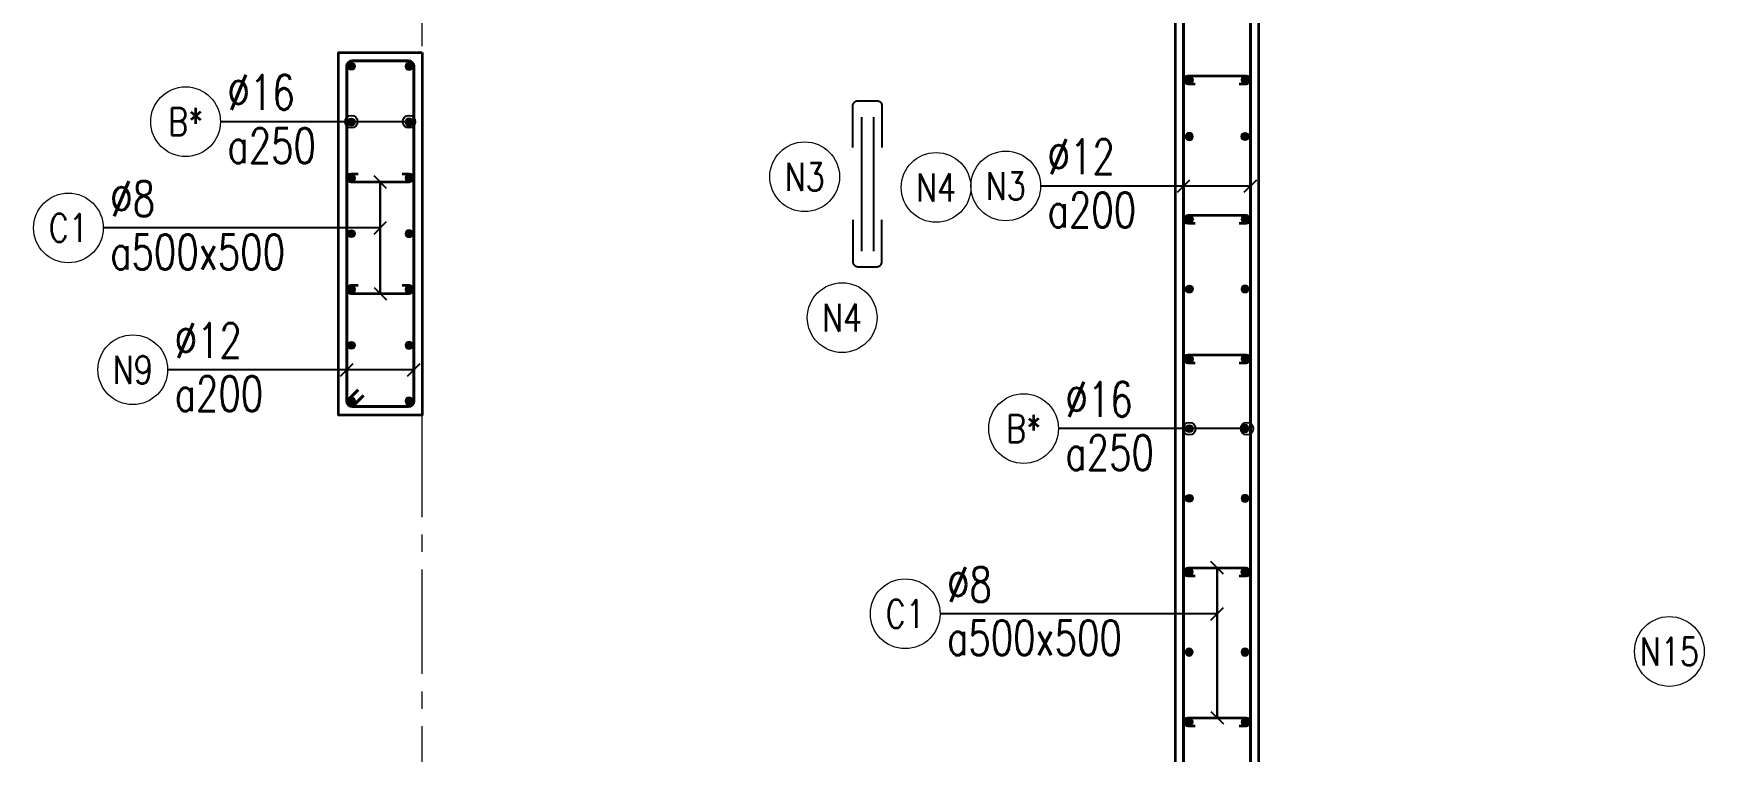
# Model space of a CAD drawing. Header units: millimetres. Extents: x 738475 to 1279438, y -34239 to 156422.
# Drawn here: x 1064360 to 1070368, y 13842 to 16416 of the extents above; entities that cross this region are included whole.
import ezdxf
from ezdxf.enums import TextEntityAlignment as Align

# ---------------------------------------------------------------- set-up
doc = ezdxf.new("R2010")
doc.units = ezdxf.units.MM
doc.header["$MEASUREMENT"] = 0
for name, pattern in [('HIDDEN', [9.525, 6.35, -3.175]), ('HIDDEN2', [4.7625, 3.175, -1.5875]), ('HT_Grid$0$CENTER2', [1.125, 0.75, -0.125, 0.125, -0.125])]:
    doc.linetypes.add(name, pattern=pattern)
doc.layers.get('0').update_dxf_attribs({"lineweight": 20})
doc.layers.add('Hidden', color=9, linetype='HIDDEN')
doc.layers.add('Ligature', color=1, linetype='Continuous')
for name, color, linetype, lineweight in [('HT_Grid$0$NDC_S_AXIS', 5, 'HT_Grid$0$CENTER2', 13), ('KC-LEADER', 153, 'Continuous', 18), ('KC-THEP', 6, 'Continuous', 40), ('NDC_S_DIM', 1, 'Continuous', 15), ('NDC_S_HIDDEN', 8, 'HIDDEN2', 13), ('NDC_S_LEADER', 1, 'Continuous', 15), ('NDC_S_REBAR', 4, 'Continuous', 35), ('NDC_S_STIRRUP', 4, 'Continuous', 40), ('NDC_S_VN TEXT', 7, 'Continuous', 20), ('NDC_S_WALL', 6, 'Continuous', 35)]:
    doc.layers.add(name, color=color, linetype=linetype, lineweight=lineweight)
doc.styles.add('NDC_DIM', font='', dxfattribs={"width": 0.75})
doc.styles.add('NDC_EN TXT', font='romans.shx', dxfattribs={"width": 0.8})
doc.styles.get('NDC_DIM').set_extended_font_data('Dotum')
doc.dimstyles.new('NDC_dim_30', dxfattribs={"dimscale": 30, "dimtxt": 2.5, "dimasz": 1.5, "dimexe": 1.5, "dimexo": 2.5, "dimgap": 1, "dimtad": 1, "dimdec": 0, "dimzin": 0, "dimdsep": 46, "dimtxsty": 'NDC_DIM', "dimblk": 'DIMMARK', "dimcen": 0.09, "dimdle": 1.2, "dimclrd": 1, "dimclre": 1, "dimclrt": 3, "dimadec": 0, "dimazin": 0, "dimtfac": 1, "dimtdec": 0, "dimtix": 1, "dimtofl": 0, "dimtmove": 0, "dimatfit": 3, "dimfxl": 6, "dimfxlon": 1, "dimtolj": 1, "dimtzin": 0, "dimarcsym": 0})

# ---------------------------------------------------------------- blocks, each defined once
blk = doc.blocks.new('THEP')
at = {"layer": 'KC-LEADER', "color": 6}
blk.add_circle((0, 0), 14, dxfattribs=at)
at = {"layer": 'KC-THEP'}
for p, q in [((-14, 0), (14, 0)), ((9.9, 9.9), (-9.9, -9.9)), ((-9.9, 9.9), (9.9, -9.9)), ((0, 14), (0, -14))]:
    blk.add_line(p, q, dxfattribs=at)
blk = doc.blocks.new('DIMMARK')
at = {"layer": 'NDC_S_DIM', "color": 1}
blk.add_line((-1.5, 0), (1, 0), dxfattribs=at)
at = {"layer": 'NDC_S_DIM', "color": 2, "const_width": 0.1}
blk.add_lwpolyline([(-0.42, -0.42), (0.42, 0.42)], dxfattribs=at)
blk = doc.blocks.new('*U11')
blk.add_circle((-2.5, 0), 2.5)
at = {"layer": 'NDC_S_VN TEXT', "color": 3, "style": 'NDC_EN TXT', "width": 0.75}
for tag, p in [('DK1', (0.5, 0.85)), ('KC1', (0.5, -2.97))]:
    blk.add_attdef(tag, p, '', height=2.5, dxfattribs=at)
at = {"layer": 'NDC_S_VN TEXT', "color": 7, "style": 'NDC_EN TXT', "width": 0.8}
blk.add_attdef('SH2', text='', height=2, dxfattribs=at).set_placement((-2.5, 0), align=Align.MIDDLE)
blk = doc.blocks.new('A$C7BC65A55')
at = {"layer": 'Ligature'}
for p, q in [((-15.2, 372, 0), (-15.2, 38.5, 0)), ((15.2, 372, 0), (15.2, 38.5, 0))]:
    blk.add_line(p, q, dxfattribs=at)
for points in [[(-36.2, 296.5), (-36.2, 400.9, -0.414214), (-24, 413.1), (24, 413.1, -0.414214), (36.2, 400.9), (36.2, 296.5)], [(-36.2, 116.5), (-36.2, 12.2, 0.414214), (-24, 0), (24, 0, 0.414214), (36.2, 12.2), (36.2, 116.5)]]:
    blk.add_lwpolyline(points, format="xyb", dxfattribs=at)
blk = doc.blocks.new('*U12')
blk.add_circle((-2.5, 0), 2.5)
at = {"layer": 'NDC_S_VN TEXT', "color": 3, "style": 'NDC_EN TXT', "width": 0.75}
for tag, p in [('DK1', (0.5, 0.85)), ('KC1', (0.5, -2.97))]:
    blk.add_attdef(tag, p, '', height=2.5, dxfattribs=at)
at = {"layer": 'NDC_S_VN TEXT', "color": 7, "style": 'NDC_EN TXT', "width": 0.8}
blk.add_attdef('SH2', text='', height=2, dxfattribs=at).set_placement((-2.5, 0), align=Align.MIDDLE)
blk = doc.blocks.new('*U909')
at = {"layer": 'KC-THEP', "rotation": 189.6685644363809}
blk.add_blockref('THEP', (-103.5, 0), dxfattribs=at)
at = {"layer": 'KC-THEP', "xscale": -1, "rotation": 170.331435563619}
blk.add_blockref('THEP', (103.5, 0), dxfattribs=at)
blk = doc.blocks.new('*U908')
at = {"layer": 'NDC_S_HIDDEN', "color": 0, "linetype": 'ByBlock', "lineweight": -2, "transparency": 16777216}
for p in [(0, 1200), (0, 1000), (0, 800), (0, 600), (0, 400), (0, 200), (0, 0)]:
    blk.add_blockref('*U909', p, dxfattribs=at)

msp = doc.modelspace()

# ---------------------------------------------------------------- linework, layer by layer
for centre in [(1067124.622, 15902.335), (1067595.591, 15864.175), (1067259.07, 15397.332), (1070224.622, 14200.599)]:
    msp.add_circle(centre, 125)
at = {"layer": 'HT_Grid$0$NDC_S_AXIS', "ltscale": 500}
msp.add_line((1065753.349, 9620.046), (1065753.349, 21775.127), dxfattribs=at)
at = {"layer": 'NDC_S_REBAR'}
for points in [[(1068524.914, 16234.528), (1068499.914, 16234.528, -1), (1068499.914, 16264.528), (1068706.938, 16264.528, -1), (1068706.938, 16234.528), (1068681.938, 16234.528)], [(1065681.271, 15913.282), (1065706.271, 15913.282, -1), (1065706.271, 15883.282), (1065499.247, 15883.282, -1), (1065499.247, 15913.282), (1065524.247, 15913.282)], [(1068524.914, 15734.528), (1068499.914, 15734.528, -1), (1068499.914, 15764.528), (1068706.938, 15764.528, -1), (1068706.938, 15734.528), (1068681.938, 15734.528)], [(1065681.271, 15513.282), (1065706.271, 15513.282, -1), (1065706.271, 15483.282), (1065499.247, 15483.282, -1), (1065499.247, 15513.282), (1065524.247, 15513.282)], [(1068524.914, 15234.528), (1068499.914, 15234.528, -1), (1068499.914, 15264.528), (1068706.938, 15264.528, -1), (1068706.938, 15234.528), (1068681.938, 15234.528)], [(1068524.914, 14470.146), (1068499.914, 14470.146, -1), (1068499.914, 14500.146), (1068706.938, 14500.146, -1), (1068706.938, 14470.146), (1068681.938, 14470.146)], [(1068524.886, 13933.282), (1068499.886, 13933.282, -1), (1068499.886, 13963.282), (1068706.91, 13963.282, -1), (1068706.91, 13933.282), (1068681.91, 13933.282)]]:
    msp.add_lwpolyline(points, format="xyb", dxfattribs=at)
at = {"layer": 'NDC_S_STIRRUP'}
for points in [[(1068683.349, 11088.282), (1068723.349, 11048.282, -0.41421356), (1068703.349, 11028.282), (1068503.349, 11028.282, -0.41421356), (1068483.349, 11048.282), (1068483.349, 20148.282, -0.41421356), (1068503.349, 20168.282), (1068703.349, 20168.282, -0.41421356), (1068723.349, 20148.282), (1068723.349, 11048.282, -0.41421356), (1068703.349, 11028.282), (1068663.349, 11068.282)], [(1065523.349, 15138.282), (1065483.349, 15098.282, 0.41421356), (1065503.349, 15078.282), (1065703.349, 15078.282, 0.41421356), (1065723.349, 15098.282), (1065723.349, 16298.282, 0.41421356), (1065703.349, 16318.282), (1065503.349, 16318.282, 0.41421356), (1065483.349, 16298.282), (1065483.349, 15098.282, 0.41421356), (1065503.349, 15078.282), (1065543.349, 15118.282)]]:
    msp.add_lwpolyline(points, format="xyb", dxfattribs=at)
at = {"layer": 'NDC_S_WALL'}
for points in [[(1068453.349, 18398.282), (1068453.349, 12998.282), (1065753.349, 12998.282), (1065753.349, 13648.282), (1065453.349, 13648.282), (1065453.349, 12998.282), (1064503.349, 12998.282), (1064503.349, 10998.282), (1067428.349, 10998.282), (1067428.349, 11498.282), (1064803.349, 11498.282), (1064803.349, 12798.282), (1068453.349, 12798.282), (1068453.349, 11498.282), (1068228.349, 11498.282), (1068228.349, 10998.282), (1072653.349, 10998.282)], [(1072653.349, 11498.282), (1068753.349, 11498.282), (1068753.349, 17348.282), (1071553.349, 17348.282)]]:
    msp.add_lwpolyline(points, dxfattribs=at)
msp.add_lwpolyline([(1065753.349, 16348.282), (1065753.349, 15048.282), (1065453.349, 15048.282), (1065453.349, 16348.282)], close=True, dxfattribs=at)

# ---------------------------------------------------------------- block references
at = {"layer": 'Hidden', "xscale": 1.44, "yscale": 1.44, "zscale": 1.44}
msp.add_blockref('A$C7BC65A55', (1067349.702, 15580.054, 0.03), dxfattribs=at)
at = {"layer": 'KC-THEP', "rotation": 189.6685644363809}
for p in [(1068503.377, 16249.528), (1068703.349, 16046.735), (1068503.377, 15749.528), (1068503.377, 15499.528), (1068503.377, 15249.528), (1068503.377, 14999.528), (1068503.377, 14749.528), (1068703.349, 14485.446)]:
    msp.add_blockref('THEP', p, dxfattribs=at)
at = {"layer": 'KC-THEP', "xscale": -1, "rotation": 350.3314355636191}
for p in [(1068703.349, 16249.829), (1068503.377, 16046.435), (1068703.349, 15749.829), (1068703.349, 15499.829), (1068703.349, 15249.829), (1068703.349, 14999.829), (1068703.349, 14749.829), (1068503.377, 14485.146), (1068503.349, 14198.282), (1068703.349, 14198.282), (1068503.349, 13948.282), (1068703.349, 13948.282)]:
    msp.add_blockref('THEP', p, dxfattribs=at)
at = {"layer": 'NDC_S_HIDDEN'}
msp.add_blockref('*U908', (1065602.759, 15098.282), dxfattribs=at)
at = {"layer": 'NDC_S_VN TEXT', "xscale": 50, "yscale": 50, "zscale": 50}
for name, p, values in [('*U11', (1065030.3, 16099.775), {'SH2': 'B*', 'DK1': '%%C16', 'KC1': 'a250'}), ('*U11', (1067970.534, 15869.343), {'SH2': 'N3', 'DK1': '%%C12', 'KC1': 'a200'}), ('*U12', (1064610.035, 15718.92), {'SH2': 'C1', 'DK1': '%%c8', 'KC1': 'a500x500'}), ('*U11', (1064840.961, 15210.599), {'SH2': 'N9', 'DK1': '%%C12', 'KC1': 'a200'}), ('*U11', (1068034.43, 14999.528), {'SH2': 'B*', 'DK1': '%%C16', 'KC1': 'a250'}), ('*U12', (1067610.085, 14335.784), {'SH2': 'C1', 'DK1': '%%c8', 'KC1': 'a500x500'})]:
    msp.add_blockref(name, p, dxfattribs=at).add_auto_attribs(values)

# ---------------------------------------------------------------- texts
at = {"layer": 'NDC_S_VN TEXT', "color": 7, "style": 'NDC_EN TXT', "width": 0.8}
for tag, p in [('N3', (1067124.622, 15902.335)), ('N4', (1067595.591, 15864.175)), ('N4', (1067259.07, 15397.332)), ('N15', (1070224.622, 14200.599))]:
    msp.add_attdef(tag, text='3', height=100, dxfattribs=at).set_placement(p, align=Align.MIDDLE)

# ---------------------------------------------------------------- leaders
at = {"layer": 'NDC_S_LEADER'}
for points, override in [([(1065706.271, 16099.775), (1065030.3, 16099.775)], {"dimtad": 0, "dimldrblk": 'Origin'}), ([(1065499.247, 16099.775), (1065030.3, 16099.775)], {"dimtad": 0, "dimldrblk": 'Origin'}), ([(1065603.349, 15483.282), (1065603.349, 15883.282)], {"dimtad": 0, "dimldrblk": 'Oblique'}), ([(1065603.349, 15883.282), (1065602.759, 15483.282)], {"dimtad": 0, "dimldrblk": 'Oblique'}), ([(1068723.349, 15869.162), (1067970.534, 15869.162)], {"dimtad": 0, "dimldrblk": 'Oblique'}), ([(1068483.349, 15869.162), (1067970.534, 15869.162)], {"dimtad": 0, "dimldrblk": 'Oblique'}), ([(1065603.349, 15718.919), (1064610.035, 15718.919)], {"dimtad": 0, "dimldrblk": 'Oblique'}), ([(1065723.349, 15210.418), (1064840.961, 15210.418)], {"dimtad": 0, "dimldrblk": 'Oblique'}), ([(1065483.349, 15210.418), (1064840.961, 15210.418)], {"dimtad": 0, "dimldrblk": 'Oblique'}), ([(1068710.401, 14999.528), (1068034.43, 14999.528)], {"dimtad": 0, "dimldrblk": 'Origin'}), ([(1068503.377, 14999.528), (1068034.43, 14999.528)], {"dimtad": 0, "dimldrblk": 'Origin'}), ([(1068603.398, 14500.146), (1068603.398, 13963.282)], {"dimtad": 0, "dimldrblk": 'Oblique'}), ([(1068603.398, 13963.282), (1068603.398, 14500.146)], {"dimtad": 0, "dimldrblk": 'Oblique'}), ([(1068603.398, 14335.783), (1067610.085, 14335.783)], {"dimtad": 0, "dimldrblk": 'Oblique'})]:
    msp.add_leader(points, dimstyle='NDC_dim_30', override=override, dxfattribs=at)

doc.saveas('drawing.dxf')
